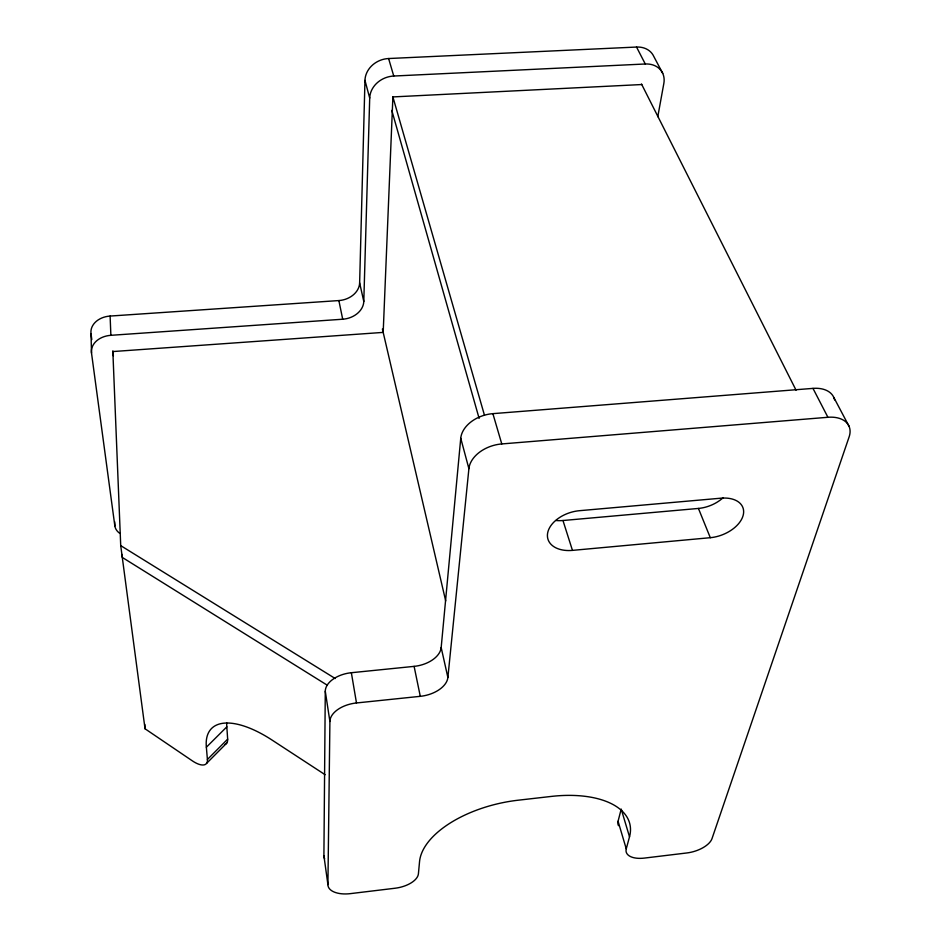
<?xml version="1.0" encoding="UTF-8"?>
<svg xmlns="http://www.w3.org/2000/svg" width="941" height="941" viewBox="0 0 941 941"><rect width="100%" height="100%" fill="white"/><g stroke="black" fill="none" stroke-linecap="round" stroke-linejoin="round"><path stroke-width="1.41" d="M812.977 388.386L827.915 417.286A30.9 19.338 -24.5 0 1 849.135 436.847L712.019 838.584A22.361 10.963 -16 0 1 686.871 852.958L644.42 858.086A22.396 11.08 -15.3 0 1 626.259 848.853L629.517 836.796A91.206 46.415 -13.5 0 0 551.485 796.404L518.115 800.215A91.43 46.709 -12.9 0 0 419.533 861.733L418.416 873.766A22.855 11.633 -10.8 0 1 395.079 888.233L350.299 893.644A22.972 11.715 -9.9 0 1 327.915 884.611L323.904 855.734L325.28 691.235A25.842 15.491 -10.1 0 1 351.358 672.721L414.111 666.369A26.289 16.103 -11.9 0 0 441.176 647.537L460.749 438.247A30.265 21.196 -16.1 0 1 492.884 413.652L812.977 388.386A30.312 19.396 -24.9 0 1 834.608 399.913M327.915 884.611L329.903 721.488L325.28 691.235M119.825 533.406A19.114 12.974 -3.2 0 1 114.849 525.937L91.512 353.063A21.396 16.15 -0.2 0 1 110.873 335.314L342.7 319.222A21.02 16.385 -11.6 0 0 363.791 301.438L359.638 282.876L364.967 80.397A23.149 20.208 -20.1 0 1 388.609 58.53L636.528 47.05A23.372 18.714 -33.4 0 1 653.783 56.425L662.735 73.374M363.791 301.438L369.707 98.076L364.967 80.397M329.903 721.488A26.289 15.385 -10.2 0 1 356.486 702.962L420.286 696.328A26.748 15.997 -11.9 0 0 447.881 677.461L468.9 468.689L460.749 438.247M657.794 116.66L663.84 83.443A23.713 18.808 -32.7 0 0 645.279 63.988L636.528 47.05M618.508 825.657A22.078 11.221 -15.4 0 1 618.072 821.258L621.201 809.084L629.517 836.796M206.573 763.386L226.757 743.084M112.826 350.875L120.719 545.627L145.032 728.781L192.352 760.857A21.455 8.775 45.8 0 0 207.408 759.493L227.663 739.144L226.828 726.84A88.442 38.734 44.3 0 1 226.722 722.935M207.408 759.493L206.361 747.225L226.828 726.84M572.457 550.379L710.302 537.699A29.242 18.173 -20.8 0 0 743.131 515.468A29.242 18.173 -20.8 0 0 720.971 498.189L579.503 510.692A29.277 18.867 -17.3 0 0 547.627 533.1A29.277 18.867 -17.3 0 0 572.457 550.379L562.965 520.514A28.724 18.938 -17.5 0 1 555.966 520.491M562.965 520.514L698.434 508.434A28.7 18.255 -21.1 0 0 723.217 497.613M468.9 468.689A30.865 21.161 -16 0 1 501.776 443.94L827.915 417.286M91.512 353.063L91.018 333.714A21.102 16.115 0.2 0 1 110.109 316.058L338.866 300.567A20.737 16.35 -11.6 0 0 359.638 282.876M641.774 84.537L392.891 96.923L383.187 332.396L112.849 351.558L113.379 355.886M369.707 98.076A23.501 20.314 -19.7 0 1 393.75 76.033L645.279 63.988M120.719 545.627L335.231 678.532M327.386 685.271L122.283 557.413L122.165 554.484M325.115 774.714L272.196 740.155A89.536 37.828 44.4 0 0 206.361 747.225M833.832 397.478L849.041 426.285M641.503 84.02L796.074 390.221M698.434 508.434L710.302 537.699M618.072 821.258L626.259 848.853M388.609 58.53L393.75 76.033M492.884 413.652L501.776 443.94M392.832 96.723L484.462 415.228M391.809 110.415L479.122 418.404M382.399 329.009L445.681 600.899M441.176 647.537L447.881 677.461M338.866 300.567L342.7 319.222M414.111 666.369L420.286 696.328M351.358 672.721L356.486 702.962M91.018 333.714L91.795 339.525M144.82 724.382L145.032 728.781M110.109 316.058L110.873 335.314M114.684 521.773L114.849 525.937M227.663 739.144A21.208 8.987 45.8 0 1 224.84 744.472M324.645 858.745A22.643 11.845 -9.9 0 1 323.904 855.734"/></g></svg>
